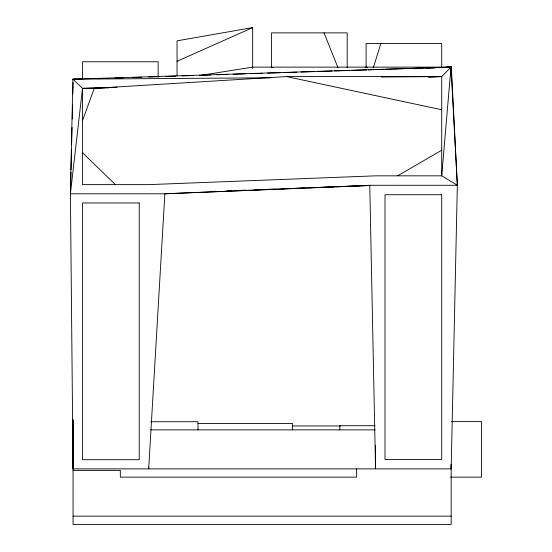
<?xml version="1.0" encoding="UTF-8"?>
<svg xmlns="http://www.w3.org/2000/svg" width="552" height="552" viewBox="0 0 552 552"><rect width="100%" height="100%" fill="white"/><g stroke="black" fill="none" stroke-linecap="round" stroke-linejoin="round"><path stroke-width="0.83" d="M73.057 468.876L73.078 419.734L73.057 524.4L451.17 524.4L451.17 464.563L451.17 468.876L73.057 468.876L70.408 193.793L72.892 79.177L451.336 67.13L457.346 185.286L451.17 468.876M336.016 186.769L370.392 185.479L164.869 193.793L70.408 193.793L70.939 172.252M71.001 169.664L71.484 149.847M71.615 144.672L72.036 127.443M72.25 118.825L72.588 105.032M72.864 93.833L73.14 82.627M70.408 193.793L82.51 88.348L72.892 79.177L271.094 77.784M373.249 67.951L380.908 43.518M82.51 120.536L94.268 88.348L286.564 76.583L441.717 76.583L451.005 67.13L457.346 185.286L369.757 185.286L164.869 193.793L148.681 468.876L148.681 467.151M397.619 175.833L441.717 150.227M177.04 61.313L252.664 27.6L252.664 68.572M252.664 27.6L177.04 40.841L177.04 75.762M200.7 75.389L252.533 67.13L451.336 67.13L451.329 76.611L451.336 67.13L385.551 69.269M442.738 67.62L451.336 67.13L441.02 67.579M414.918 68.717L418.354 68.565M426.944 68.186L435.542 67.806M439.834 67.62L451.005 67.13L441.717 175.833L457.346 185.286M213.134 191.378L215.708 191.282M226.879 190.861L231.178 190.702M240.631 190.35L245.785 190.157M254.382 189.833L260.399 189.605M268.127 189.315L275.006 189.06M281.879 188.805L289.614 188.508M295.63 188.287L304.221 187.963M309.382 187.77L318.835 187.418M322.271 187.287L333.442 186.866M381.397 77.004L441.717 76.583L441.717 175.833L375.546 175.833L148.681 184.63L82.51 184.63L82.51 88.348L116.969 87.223M108.882 87.858L82.51 88.348M97.883 78.674L106.495 78.391M115.106 78.108L123.724 77.832M132.335 77.549L141.809 77.239M148.695 77.011L159.031 76.673M165.924 76.452L175.681 76.141M182.284 75.914L193.483 75.548M199.513 75.348L210.712 74.982M216.736 74.789L227.935 74.423M233.103 74.251L245.164 73.858M250.325 73.692L262.386 73.292M267.554 73.126L280.471 72.705M283.921 72.588L296.838 72.167M301.144 72.029L314.06 71.608M317.51 71.491L332.152 71.015M334.733 70.932L349.375 70.449M351.962 70.366L366.604 69.89M368.322 69.828L383.826 69.324M72.892 79.177L82.641 79.177M451.515 421.611L481.592 421.611L481.592 477.135L450.584 477.135M150.744 421.735L198.009 421.735L198.009 429.87M198.009 423.487L292.539 423.487L292.539 429.87M375.036 425.723L339.804 425.723L339.804 429.87M292.539 425.958L340.66 425.958M150.744 429.87L375.036 429.87M73.057 470.387L120.322 470.387L120.322 477.135L356.64 477.135L356.64 468.876M73.057 516.141L451.17 516.141M286.564 76.583L441.717 109.765M365.962 67.13L367.591 67.634M271.432 67.13L273.067 67.634M82.51 152.718L115.402 184.63M324.045 32.878L337.996 67.765M369.757 185.286L375.546 468.876L375.546 445.602M441.717 67.565L441.717 43.518L366.093 43.518L366.093 67.565M347.187 67.779L347.187 32.878L271.57 32.878L271.57 67.779M158.134 77.225L158.134 61.776L82.51 61.776L82.51 78.936M441.717 76.583L428.8 77.004L441.717 76.583M441.717 194.739L384.999 194.739L384.999 459.423L441.717 459.423L441.717 194.739M139.228 202.963L82.51 202.963L82.51 459.706L139.228 459.706L139.228 202.963"/></g></svg>
